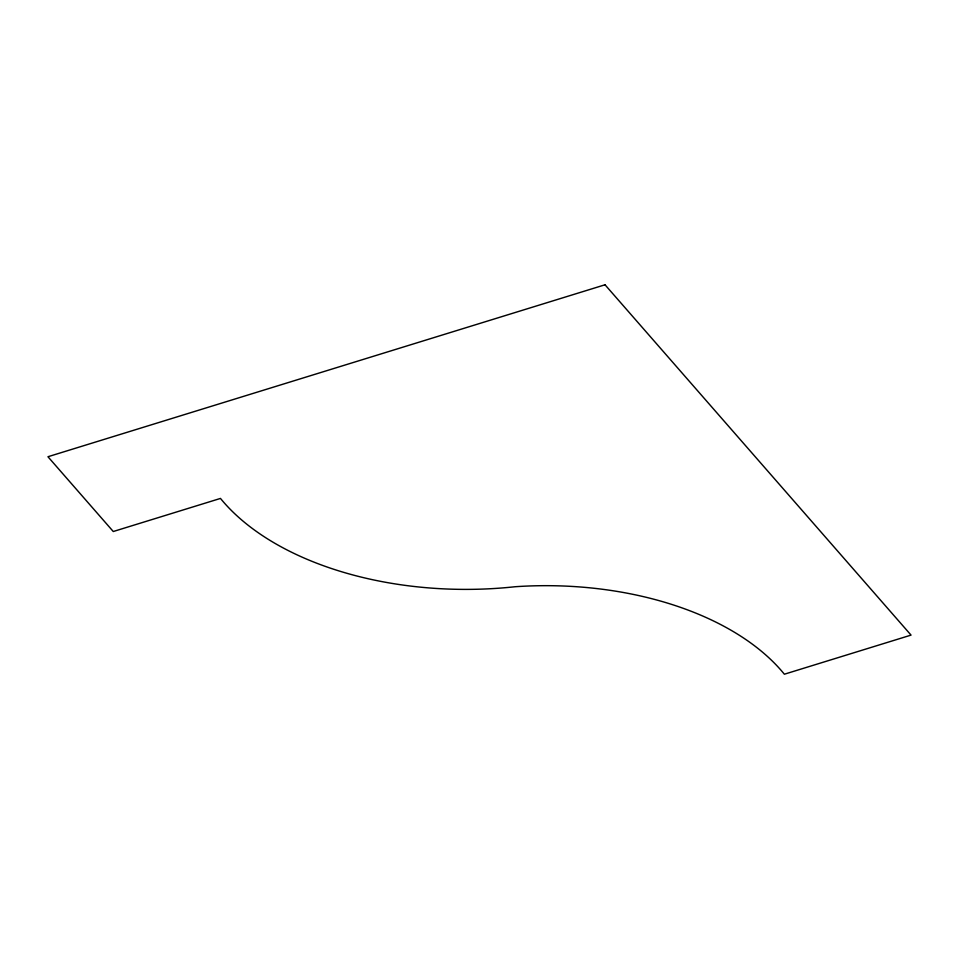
<?xml version="1.0" encoding="UTF-8"?>
<svg xmlns="http://www.w3.org/2000/svg" width="959" height="959" viewBox="0 0 959 959"><rect width="100%" height="100%" fill="white"/><g stroke="black" fill="none" stroke-linecap="round" stroke-linejoin="round"><path stroke-width="1.44" d="M605.021 284.787L47.95 456.736L113.27 531.514L220.474 498.428A273.986 162.203 -0.3 0 0 515.055 586.74A266.134 157.564 -0.3 0 1 784.366 674.213L911.05 635.11L605.021 284.787"/></g></svg>
